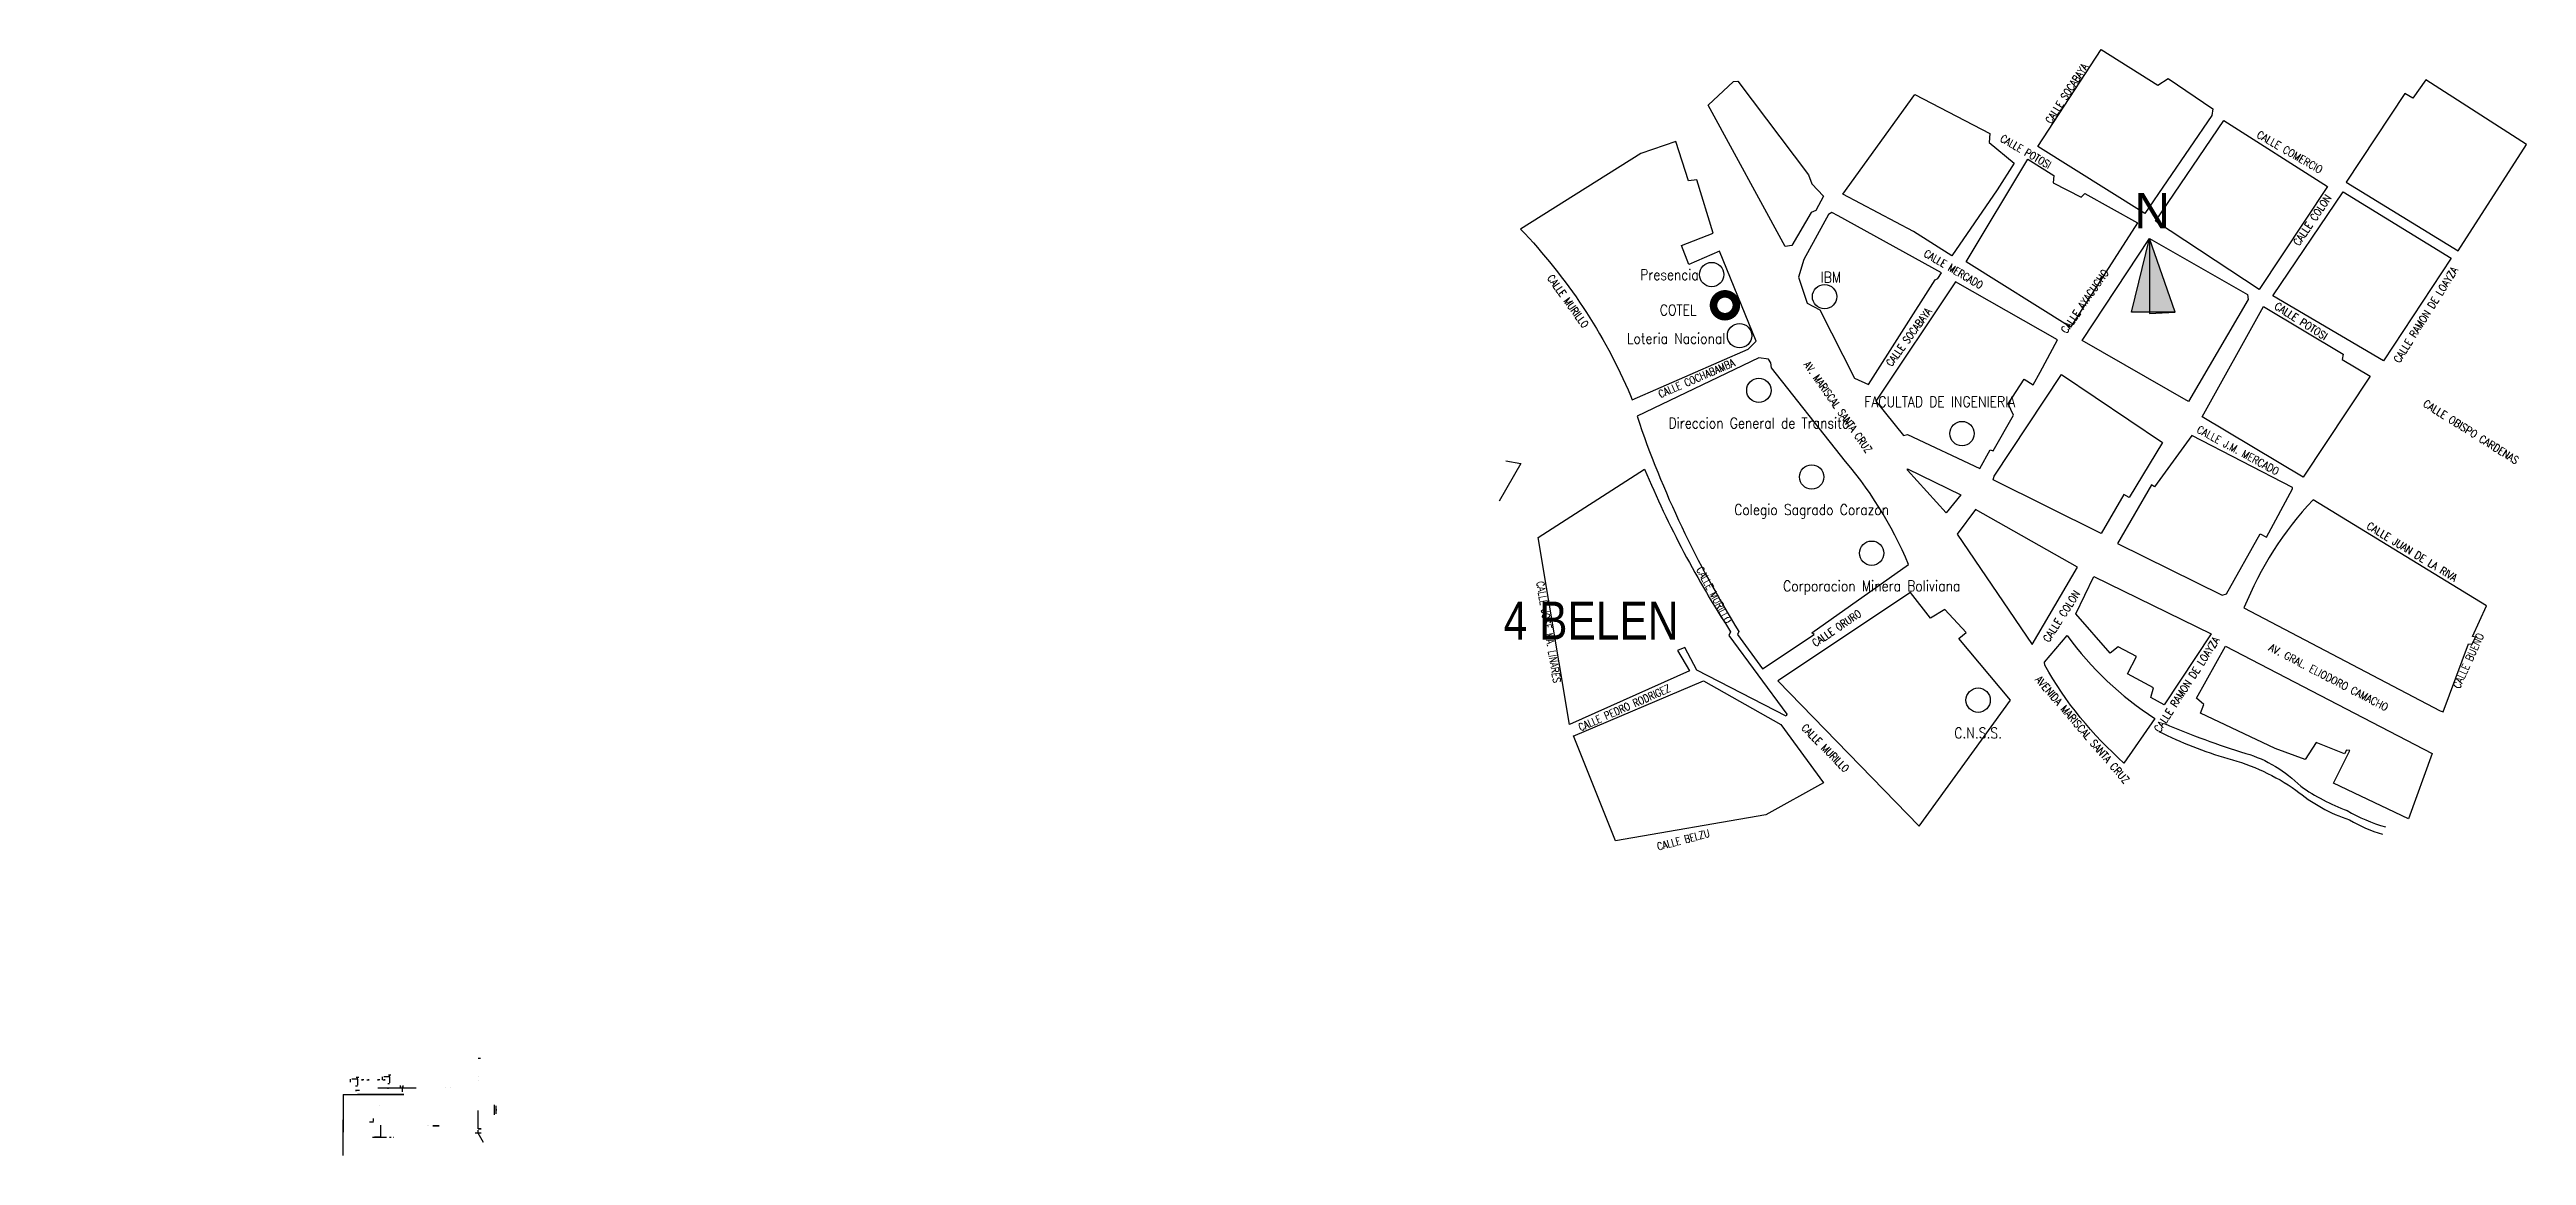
# Model space of a CAD drawing. Header units: millimetres. Extents: x -136 to 1493, y 46 to 773.
import ezdxf
from ezdxf.enums import TextEntityAlignment as Align

# ---------------------------------------------------------------- set-up
doc = ezdxf.new("R2010")
doc.units = ezdxf.units.MM
doc.layers.get('0').update_dxf_attribs({"true_color": 0x000000})
for name, color, linetype in [('DISTRITOS', 4, 'Continuous'), ('ENTIDADES', 30, 'Continuous'), ('MANZANAS', 250, 'Continuous'), ('RIO', 4, 'Continuous'), ('TEXTOS', 1, 'Continuous')]:
    doc.layers.add(name, color=color, linetype=linetype)
doc.styles.add('S1', font='simplex', dxfattribs={"width": 0.8, "height": 7})
doc.styles.add('S3', font='simplex', dxfattribs={"width": 0.85, "height": 10})
doc.styles.get("Standard").update_dxf_attribs({"font": 'arial.ttf'})

# ---------------------------------------------------------------- blocks, each defined once
blk = doc.blocks.new('llave de paso de bola Ø 3-4')
at = {"elevation": -116.46}
blk.add_lwpolyline([(-6.06, 35.68), (-6.06, 35.59)], dxfattribs=at)
at = {"extrusion": (1, 0, 0), "elevation": -6.06}
blk.add_lwpolyline([(35.03, -115.08), (34.47, -115.08)], dxfattribs=at)

msp = doc.modelspace()

# ---------------------------------------------------------------- hatches: boundary and pattern name
at = {"true_color": 0x000000}
h = msp.add_hatch(color=18, dxfattribs=at)
h.set_gradient(tint=1)
h.paths.add_polyline_path([(1245.2, 600.4), (1262, 600.4), (1245.2, 648.9)])
h.paths.add_polyline_path([(1233.3, 600.4), (1245.2, 600.4), (1245.2, 648.9)])

# ---------------------------------------------------------------- linework, layer by layer
at = {"extrusion": (0, -1, 2.44929e-16)}
for p, q in [((83.1, 97.9, 120.2), (83.1, 95.9, 120.2)), ((87.9, 97.9, 120.2), (84.1, 97.9, 120.2)), ((87.9, 97.9, 120.2), (87.9, 95.9, 120.2)), ((62, 96.4, 120.2), (62, 94.4, 120.2)), ((66.8, 96.4, 120.2), (63, 96.4, 120.2)), ((65.6, 91.9, 120.2), (66.8, 91.9, 120.2)), ((66.8, 96.4, 120.2), (66.8, 94.4, 120.2)), ((66.8, 94.4, 120.2), (66.8, 92.4, 120.2)), ((86.7, 93.4, 120.2), (87.9, 93.4, 120.2)), ((87.9, 95.9, 120.2), (87.9, 93.9, 120.2))]:
    msp.add_line(p, q, dxfattribs=at)
at = {"extrusion": (0, 1, 0)}
for p, q in [((88.7, 98.9, 125.8), (87.1, 98.9, 125.8)), ((87.1, 98.9, 125.8), (87.1, 98.9, 123.5)), ((67.6, 97.4, 125.8), (66, 97.4, 125.8)), ((66, 97.4, 125.8), (66, 97.4, 123.5))]:
    msp.add_line(p, q, dxfattribs=at)
for p, q in [((87.9, 97.9, 125.8), (87.9, 98.9, 125.8)), ((87.9, 97.9, 125), (87.9, 97.9, 125.8)), ((66.8, 96.4, 125.8), (66.8, 97.4, 125.8)), ((66.8, 96.4, 125), (66.8, 96.4, 125.8))]:
    msp.add_line(p, q)
at = {"color": 254}
msp.add_line((147.7, 109.9, 63.2), (146.2, 109.9, 63.2), dxfattribs=at)
at = {"extrusion": (-1, 0, 0)}
msp.add_line((65.5, 88.9, 119.4), (66.2, 88.9, 119.1), dxfattribs=at)
at = {"extrusion": (6.12323e-17, -1, 2.44929e-16)}
for p, q in [((68.1, 88.9, 119.4), (65.5, 88.9, 121)), ((89.2, 90.4, 119.4), (86.6, 90.4, 121))]:
    msp.add_line(p, q, dxfattribs=at)
at = {"color": 250, "extrusion": (-9.96616e-17, 1, -0.000667221)}
for p, q in [((71, 95.9, 105), (69.5, 95.9, 103.5)), ((71, 95.9, 107), (69.5, 95.9, 108.5)), ((73, 95.9, 105), (74.5, 95.9, 103.5)), ((73, 95.9, 107), (74.5, 95.9, 108.5)), ((81.5, 95.9, 105), (80, 95.9, 103.5)), ((81.5, 95.9, 107), (80, 95.9, 108.5)), ((83.5, 95.9, 105), (85, 95.9, 103.5)), ((83.5, 95.9, 107), (85, 95.9, 108.5))]:
    msp.add_line(p, q, dxfattribs=at)
at = {"color": 4, "extrusion": (1, 0, 0)}
msp.add_line((80.3, 90.7, 65.8), (105.3, 90.7, 65.8), dxfattribs=at)
at = {"extrusion": (-1, -2.44929e-16, -1.83697e-16)}
msp.add_line((86.6, 90.4, 119.4), (87.2, 90.4, 119.1), dxfattribs=at)
at = {"color": 4, "extrusion": (-1, 0, 0)}
for p, q in [((94.9, 92.1, 73.9), (94.9, 91.1, 75.6)), ((96.1, 91.6, 75.5), (96.1, 91.6, 74.7)), ((96.1, 91.6, 74.7), (96.1, 88.1, 76.7)), ((96.6, 92.1, 73.8), (96.6, 91, 75.6))]:
    msp.add_line(p, q, dxfattribs=at)
at = {"color": 4, "extrusion": (-1, 0, -1.83697e-16)}
msp.add_line((97.4, 90.5, 74.7), (97.4, 90.3, 74.7), dxfattribs=at)
at = {"color": 4}
for p, q in [((74.8, 68.2, 174.6), (77.3, 68.2, 174.6)), ((77.3, 68.7, 174.6), (77.3, 70.4, 174.6)), ((146.2, 60.8, 30.5), (146.2, 62.8, 30.5)), ((149.6, 54.7, 27.4), (146.2, 60.8, 30.5))]:
    msp.add_line(p, q, dxfattribs=at)
at = {"color": 4, "extrusion": (2.44929e-16, 1, 6.12323e-17)}
for p, q in [((81.2, 78.8, 98.5), (81.2, 78.8, 98.5)), ((146.2, 63.8, 30.5), (146.2, 75.8, 30.5))]:
    msp.add_line(p, q, dxfattribs=at)
at = {"color": 4, "extrusion": (0, -1, 0)}
for p, q in [((82, 66.2, 111.7), (82, 58.2, 111.7)), ((146.2, 63.8, 30.5), (146.2, 75.8, 30.5)), ((82, 58.2, 111.7), (78, 58.2, 111.7)), ((78, 58.2, 111.7), (82, 58.2, 111.7))]:
    msp.add_line(p, q, dxfattribs=at)
at = {"color": 4, "extrusion": (0, -1, -2.22045e-16)}
for p, q in [((112.9, 65.6, 134), (112.9, 65.6, 136)), ((113.3, 65.6, 134), (113.3, 65.6, 136))]:
    msp.add_line(p, q, dxfattribs=at)
at = {"color": 50, "extrusion": (1, 0, 0)}
for p, q in [((156.9, 79.5, 134), (156.9, 79.5, 140.5)), ((156.9, 73, 134), (156.9, 79.5, 134)), ((156.9, 73, 140.5), (156.9, 73, 134))]:
    msp.add_line(p, q, dxfattribs=at)
at = {"color": 10, "extrusion": (1, 0, 0)}
for p, q in [((157.9, 73.6, 138), (157.9, 78.9, 137.9)), ((157.9, 73.6, 136.6), (157.9, 78.9, 136.5))]:
    msp.add_line(p, q, dxfattribs=at)
at = {"color": 1, "extrusion": (0, -1, 0)}
msp.add_line((82, 58.2, 106.7), (86, 58.2, 106.7), dxfattribs=at)
at = {"color": 4, "extrusion": (0, 1, 0)}
msp.add_line((148.2, 60.8, 30.5), (144.1, 60.8, 30.5), dxfattribs=at)
at = {"color": 4, "extrusion": (0, 0, -1)}
msp.add_line((148.2, 63.8, 30.5), (146.2, 63.8, 30.5), dxfattribs=at)
at = {"color": 18, "true_color": 0x000000}
msp.add_lwpolyline([(1262, 600.4), (1245.2, 648.9), (1245.2, 599.5), (1262, 600.4), (1233.3, 600.4), (1245.2, 648.9)], dxfattribs=at)
at = {"color": 4, "extrusion": (-1, 0, 0), "elevation": -57.3}
for points in [[(-86.2, 112), (-66.2, 112), (-66.2, 167), (-66.2, 157.6), (-66.2, 116.9), (-61.5, 117.7)], [(-66.2, 167), (-66.2, 161.1), (-69.6, 161)]]:
    msp.add_lwpolyline(points, dxfattribs=at)
at = {"color": 4, "extrusion": (0, 1, 2.58379e-16), "elevation": 86.2}
for points in [[(-57.3, 167), (-97.3, 167), (-77.3, 167)], [(-77.3, 112.2), (-77.3, 120.2), (-87.8, 120.2), (-66.8, 120.2)]]:
    msp.add_lwpolyline(points, dxfattribs=at)
at = {"color": 4}
for points, elevation in [([(97.3, 86.2), (77.3, 86.2)], 112), ([(57.3, 46.2), (57.3, 66.2)], 167)]:
    msp.add_lwpolyline(points, dxfattribs=dict(at, elevation=elevation))
at = {"color": 250, "extrusion": (0, -1, -2.22045e-16), "elevation": -65.6}
for points in [[(116.4, 154.7), (117.4, 154.7), (117.4, 153.7), (116.4, 153.7)], [(117.5, 154.7), (118.5, 154.7), (118.5, 153.7), (117.5, 153.7)], [(118.5, 154.7), (119.5, 154.7), (119.5, 153.7), (118.5, 153.7)], [(119.6, 154.7), (120.6, 154.7), (120.6, 153.7), (119.6, 153.7)]]:
    msp.add_lwpolyline(points, close=True, dxfattribs=at)
at = {"color": 4, "extrusion": (2.44929e-16, 1, 6.12323e-17)}
for points, elevation in [([(-146.2, 30.5), (-145.9, 30.4)], 60.8), ([(-146.2, 30.5), (-146.2, 28.5), (-148.2, 28.5)], 63.8), ([(-148.2, 28.5), (-146.2, 30.5), (-148.2, 30.5)], 63.8)]:
    msp.add_lwpolyline(points, dxfattribs=dict(at, elevation=elevation))
at = {"extrusion": (-9.96616e-17, 1, -0.000667221)}
for centre in [(-69.9, 103.9, 95.9), (-69.9, 108.2, 95.9), (-74.1, 103.9, 95.9), (-74.2, 108.2, 95.9), (-80.3, 103.9, 95.9), (-80.3, 108.2, 95.9), (-84.6, 103.9, 95.9), (-84.6, 108.2, 95.9)]:
    msp.add_circle(centre, 0.35, dxfattribs=at)
at = {"color": 1, "extrusion": (1, 0, 0)}
msp.add_circle((76.2, 137.2, 157.9), 0.4, dxfattribs=at)
at = {"layer": 'ENTIDADES', "const_width": 5}
msp.add_lwpolyline([(958.5, 604.9, 1), (973.5, 604.9, 1)], format="xyb", close=True, dxfattribs=at)
at = {"layer": 'ENTIDADES'}
for centre in [(957.3, 625.1), (1031.5, 610.6), (975.6, 584.9), (988.3, 549), (1023, 492.1), (1062.5, 442), (1132.5, 345.4)]:
    msp.add_circle(centre, 8, dxfattribs=at)
at = {"layer": 'ENTIDADES', "color": 18, "true_color": 0x000000}
msp.add_circle((1121.9, 520.6), 8, dxfattribs=at)
at = {"layer": 'MANZANAS'}
for p, q in [((831.7, 501), (817.6, 476.1)), ((821.9, 502.6), (831.7, 501))]:
    msp.add_line(p, q, dxfattribs=at)
for points in [[(1171.8, 709.3), (1213.4, 773), (1250.6, 749.5), (1257.5, 753.9), (1286.9, 734), (1286.2, 729.6), (1242.2, 665.2)], [(955, 736.5), (971.6, 751.9), (974.5, 752.1), (1020.9, 690.7), (1023.1, 684.7), (1030.9, 676.6), (1025.8, 667.3), (1022.6, 665.9), (1009.9, 644.1), (1005.6, 643.5)], [(1426.8, 753.1), (1418.3, 741), (1413.1, 744.1), (1374.5, 685.9), (1448.1, 640.8), (1493, 710.6)], [(1043.6, 677.9), (1090.8, 743.4), (1140.2, 717.8), (1139.7, 711.8), (1156.2, 698.2), (1145, 680.8), (1115.1, 637.4), (1089.9, 653.5)], [(1294.1, 726.3), (1362.3, 682.9), (1317.2, 615.3), (1249.1, 660.1)], [(1124.6, 633.4), (1165.1, 700.9), (1182.3, 690.1), (1181.8, 685.4), (1200.3, 676), (1202.7, 678.3), (1237.2, 659), (1193.2, 590.5)], [(1372.6, 679.5), (1443.5, 635.9), (1399, 568.3), (1326.3, 611.2)], [(1040.5, 663.7), (1036.2, 665.9), (1034, 664.6), (1017.9, 635), (1014.3, 623.4), (1020.1, 606.2), (1028.5, 602), (1051.1, 557.1), (1060.3, 552.9), (1104.3, 621.6), (1105.9, 622.5), (1108.4, 626.3)], [(1200.9, 581.8), (1245.2, 648.9), (1309.6, 611.9), (1310.1, 608.6), (1270.9, 541.7)], [(1065.2, 541.9), (1083.4, 519.4), (1086.1, 520), (1133.7, 497.7), (1140.4, 509.9), (1142.4, 509.2), (1155.8, 532.8), (1152.3, 540.2), (1162.8, 556.4), (1168.6, 552.6), (1173.3, 560.9), (1184.7, 582.2), (1117.5, 620.3)], [(1279.9, 531.6), (1320.2, 604), (1372.5, 572.7), (1371.8, 569.2), (1390.2, 558.4), (1346.3, 492)], [(1187.4, 559.4), (1253.8, 514.7), (1231.9, 478.5), (1228.4, 480.6), (1213.5, 454.9), (1142.4, 490.3), (1143.1, 492.7)], [(1318, 454.8), (1322.2, 452.6), (1339.3, 484.3), (1339.3, 485.2), (1273.1, 519.3), (1248.5, 485.5), (1246.5, 487), (1224.2, 448.4), (1293, 414.3), (1295.7, 415.2)], [(1121.2, 480.3), (1111.4, 468.5), (1086, 496.6), (1086, 497.5)], [(1197.9, 432.8), (1130.8, 470.6), (1118.7, 454.5), (1168.1, 382)], [(1196.8, 402.1), (1208.6, 426.6), (1285.7, 389.1), (1254.8, 342.4), (1246.1, 347.2), (1247.8, 353.6), (1230.6, 362.8), (1236.7, 374.2), (1224.6, 380.5), (1219.3, 376.3)], [(1000.8, 358.2), (1093.7, 262.6), (1153.7, 345.4), (1119.9, 386), (1124.6, 389.8), (1110.6, 405), (1101.2, 399.2), (1088.1, 416.2)], [(1278.6, 336.8), (1280.8, 342.6), (1276.1, 346.8), (1295.1, 380.8), (1431, 310.4), (1415.4, 267.4), (1366.2, 290.9), (1376.9, 312.4), (1374.7, 312.6), (1373.4, 310.1), (1354.8, 317.5), (1347.6, 306.5), (1327.8, 313.7)], [(866.5, 321.9), (866.3, 321.7), (952, 358.1), (1002.7, 329.4), (1030.7, 291.1), (992.8, 270), (894, 253)]]:
    msp.add_lwpolyline(points, close=True, dxfattribs=at)
for points in [[(905.1, 542.7), (981.2, 576), (986.6, 581.3), (962.4, 640.4), (942.3, 631.8), (937.4, 644.3), (958.2, 652.3), (947.6, 687.3), (942, 686.8), (933.6, 712.5), (910.8, 704.7), (831.6, 655, -0.089829), (904, 545.6)], [(908.2, 532, 0.058627), (975.2, 390.6), (974.3, 388.6), (990.8, 366), (1024.7, 388.5), (1023.1, 389.6), (1086.8, 434.5, 0.082197), (1041.9, 506.3), (996.6, 563.9), (996.1, 567), (994.6, 569.5), (988.3, 570.4)], [(843.2, 452.4), (913.1, 497.2, 0.044066), (969.7, 390.4), (968.5, 387.9), (1006.8, 336.1), (1006.3, 334.8), (947.5, 365.2), (939.6, 380), (934.9, 378), (942.6, 364.6), (863.7, 329.5)], [(1438.3, 337.8), (1455, 382.5), (1457.4, 382.1), (1459.6, 386.7), (1457.6, 387.2), (1466.8, 407.3), (1352.7, 477.1, 0.093525), (1307.3, 406), (1436.3, 338.5)], [(1176.2, 370.3), (1191, 387.8, 0.090706), (1248.6, 333.4), (1228.4, 304.1, -0.08331), (1176.3, 368.3)]]:
    msp.add_lwpolyline(points, format="xyb", close=True, dxfattribs=at)
at = {"layer": 'RIO'}
for points in [[(1255.1, 330, 0.02801), (1308.5, 310.4, -0.127821), (1344.6, 288.8, 0.058938), (1375.1, 272.8, 0.061655), (1400.3, 262.1, -0.433379)], [(1255.1, 330, 0.02801), (1308.5, 310.4, -0.127821), (1344.6, 288.8, 0.058938), (1375.1, 272.8, 0.061655), (1400.3, 262.1, -0.433379)], [(1251.4, 324.8, 0.045007), (1296.7, 307.1, -0.087156), (1341.5, 286.3, 0.093766), (1376.7, 266.7, 0.060155), (1398.4, 257.3, -1.6563)], [(1251.4, 324.8, 0.045007), (1296.7, 307.1, -0.087156), (1341.5, 286.3, 0.093766), (1376.7, 266.7, 0.060155), (1398.4, 257.3, -1.6563)]]:
    msp.add_lwpolyline(points, format="xyb", dxfattribs=at)

# ---------------------------------------------------------------- block references
at = {"extrusion": (6.7355e-16, 1, 0), "xscale": 2.2464, "yscale": 2.2464, "zscale": 2.2464}
msp.add_blockref('llave de paso de bola Ø 3-4', (-132.8, -9.8, 356.8), dxfattribs=at)
at = {"extrusion": (-1, 4.89853e-16, 0), "xscale": 2.26512, "yscale": 2.26512, "zscale": 2.26512}
msp.add_blockref('llave de paso de bola Ø 3-4', (-77.1, -10.4, 135.7), dxfattribs=at)
at = {"extrusion": (-1.22465e-16, -1.10868e-14, -1), "xscale": 3.397680000000001, "yscale": 3.397680000000001, "zscale": 3.397680000000001, "rotation": 90}
msp.add_blockref('llave de paso de bola Ø 3-4', (40.4, 78.6, 289.6), dxfattribs=at)
at = {"extrusion": (6.7137e-31, -1.09643e-14, -1), "xscale": 2.26512, "yscale": 2.26512, "zscale": 2.26512, "rotation": 90}
msp.add_blockref('llave de paso de bola Ø 3-4', (-9.7, 71.8, 157.9), dxfattribs=at)

# ---------------------------------------------------------------- texts
at = {"color": 18, "true_color": 0x000000, "insert": (1235.1, 678.8), "char_height": 23.4, "attachment_point": 1}
msp.add_mtext_dynamic_manual_height_columns('N', width=207.094, gutter_width=116.8, heights=[0], dxfattribs=at)
at = {"layer": 'DISTRITOS', "width": 0.8}
msp.add_text('4 BELEN', height=25, dxfattribs=at).set_placement((820.5, 385.2))
at = {"layer": 'ENTIDADES', "style": 'S3', "width": 0.85}
for s, p in [('Presencia', (929.5, 621.5)), ('IBM', (1035.7, 619.8)), ('COTEL', (935.3, 598.3)), ('Loteria Nacional', (933.9, 579.6)), ('Direccion General de Transito', (988.3, 524)), ('Colegio Sagrado Corazon', (1023, 467.1)), ('Corporacion Minera Boliviana', (1062.5, 417)), ('C.N.S.S.', (1132.5, 320.4))]:
    msp.add_text(s, height=7, dxfattribs=at).set_placement(p, align=Align.CENTER)
at = {"layer": 'ENTIDADES', "color": 18, "true_color": 0x000000, "style": 'S3', "width": 0.85}
msp.add_text('FACULTAD DE INGENIERIA', height=7, dxfattribs=at).set_placement((1107.3, 538), align=Align.CENTER)
at = {"layer": 'TEXTOS', "style": 'S1'}
for s, rotation, width, p in [('CALLE SOCABAYA', 57.2326, 0.8, (1190.7, 744.1)), ('CALLE COMERCIO', 329.9353, 0.85, (1337.4, 705.6)), ('CALLE POTOSI', 329.9672, 0.8, (1163.8, 705.9)), ('CALLE COLON', 55.9517, 0.85, (1352.2, 660.9)), ('CALLE MERCADO', 329.6373, 0.8, (1116.3, 628.6)), ('CALLE MURILLO', 305.6612, 0.8, (862.8, 607.6)), ('CALLE AYACUCHO', 55.2245, 0.85, (1202.6, 607.5)), ('CALLE RAMON DE LOAYZA', 57.8617, 0.85, (1426.8, 598.7)), ('CALLE POTOSI', 327.4704, 0.85, (1344.8, 594.5)), ('CALLE SOCABAYA', 53.8469, 0.8, (1086.9, 584)), ('CALLE COCHABAMBA', 23.3442, 0.8, (947.3, 556.9)), ('AV. MARISCAL SANTA CRUZ', 305.2982, 0.8, (1040.3, 538)), ('CALLE OBISPO CARDENAS', 327.7827, 0.85, (1456.6, 521.7)), ('CALLE J.M. MERCADO', 331.5143, 0.85, (1303.4, 509.6)), ('CALLE JUAN DE LA RIVA', 328.5271, 0.85, (1417.8, 442.9)), ('CALLE MURILLO', 298.3655, 0.8, (958.9, 414.5)), ('CALLE JOSE MA. LINARES', 279.6137, 0.8, (850.1, 390.2)), ('CALLE COLON', 57.2101, 0.85, (1187.3, 400.6)), ('CALLE ORURO', 33.9691, 0.8, (1039.5, 392.7)), ('CALLE RAMON DE LOAYZA', 57.1243, 0.85, (1269.7, 355.7)), ('AV. GRAL. ELIODORO CAMACHO', 332.4607, 0.85, (1362.9, 360.4)), ('CALLE BUENO', 65.356, 0.85, (1454.9, 371.3)), ('AVENIDA MARISCAL SANTA CRUZ', 310.6318, 0.85, (1201.1, 326)), ('CALLE PEDRO RODRIGEZ', 23.8487, 0.8, (899.9, 340.4)), ('CALLE MURILLO', 314.6168, 0.8, (1032, 313.9)), ('CALLE BELZU', 14.8649, 0.8, (938.7, 253.6))]:
    msp.add_text(s, height=5, rotation=rotation, dxfattribs=dict(at, width=width)).set_placement(p, align=Align.MIDDLE)

doc.saveas('drawing.dxf')
